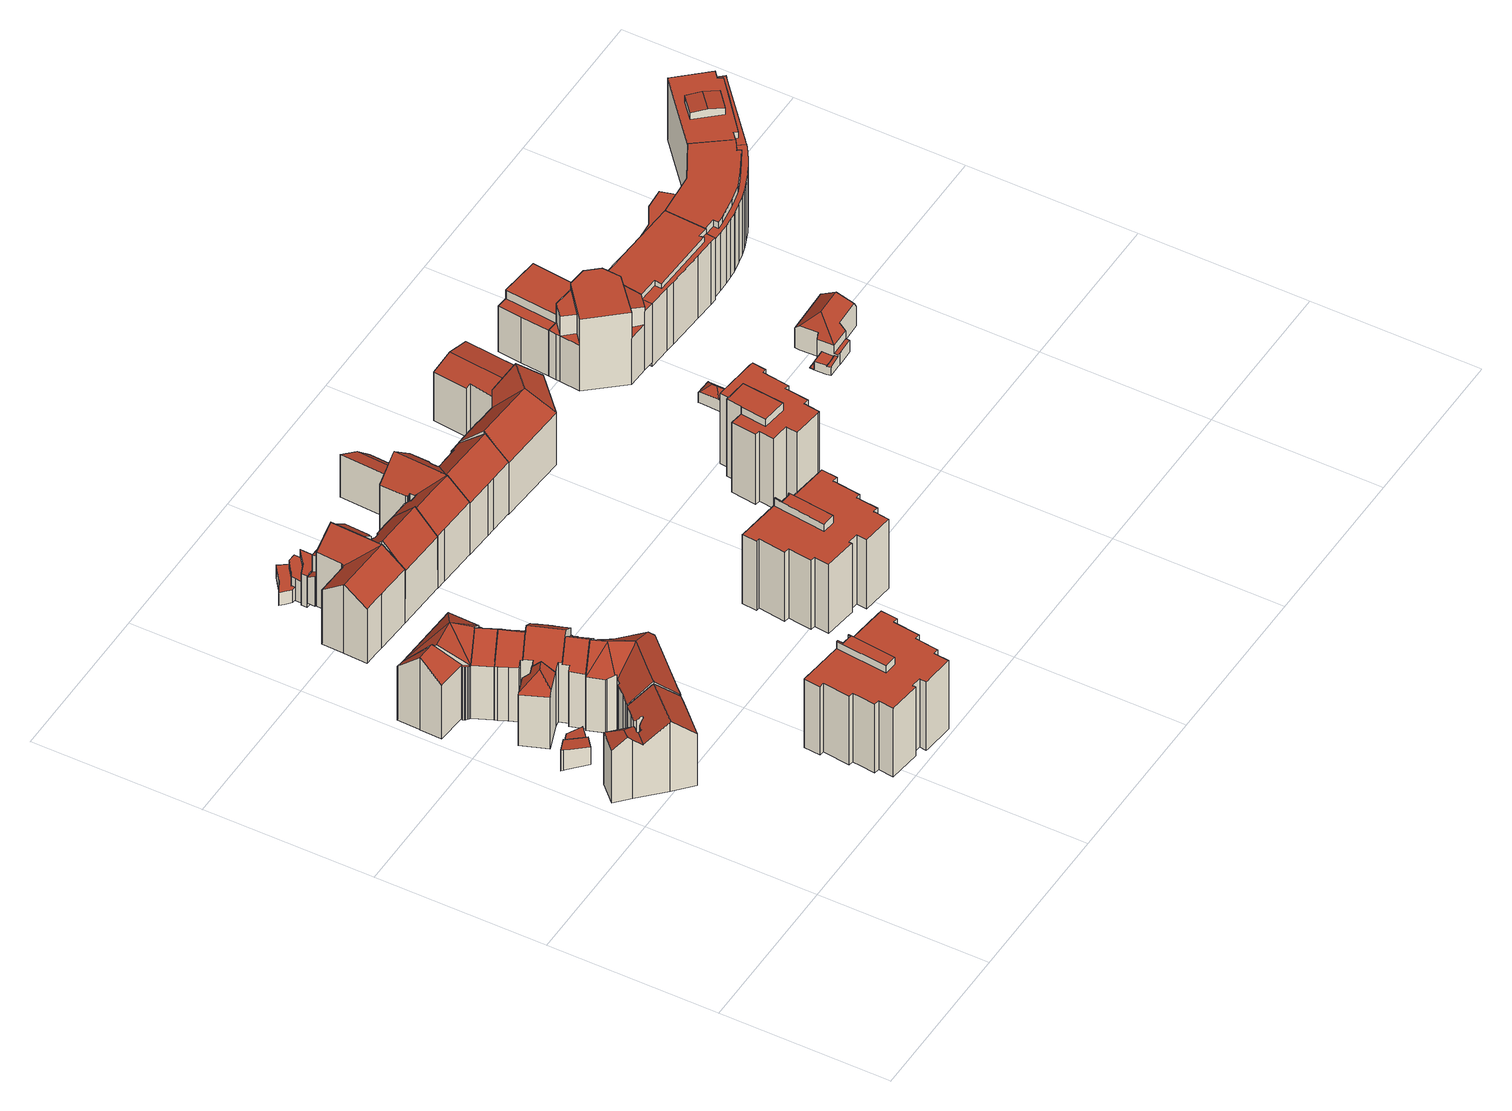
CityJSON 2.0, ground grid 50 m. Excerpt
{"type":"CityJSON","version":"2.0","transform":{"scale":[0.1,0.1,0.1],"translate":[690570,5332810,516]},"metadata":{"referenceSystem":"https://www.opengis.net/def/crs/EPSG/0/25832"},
"CityObjects":{
"building1":{"type":"Building","attributes":{"Gemeindeschluessel":"09162000","HoeheDach":"542.769","HoeheGrund":"518.600","Methode":"1000","NiedrigsteTraufeDesGebaeudes":"536.496","Geometrietyp2DReferenz":"3000","function":"31001_1000","roofType":"3100","measuredHeight":24.17,"storeysAboveGround":5},"geometry":[{"type":"MultiSurface","lod":"2","boundaries":[[[0,1,2,3]],[[4,5,6,7,8,9,10,11,12,13,14,15,16,17,18,19,20,21]],[[22,7,6,23]],[[24,25,26,27]],[[28,29,30,3,2]],[[31,10,9,32]],[[33,20,19,34,29,28,35,36]],[[32,9,8,37]],[[28,2,1,38,35]],[[1,0,39,40,38]],[[41,18,17,42]],[[43,16,15,44]],[[45,46,25,24]],[[47,48,49,4,21]],[[45,23,6,5,46]],[[50,14,13,51]],[[4,49,26,25,46,5]],[[36,35,38,40]],[[52,47,21,20,33]],[[42,17,16,43]],[[53,11,10,31]],[[48,47,52,39,0,3,30,54,41,42,43,44,50,51,55,53,31,32,37,22,23,45,24,27]],[[39,52,33,36,40]],[[12,55,51,13]],[[44,15,14,50]],[[37,8,7,22]],[[55,12,11,53]],[[30,29,34,54]],[[49,48,27,26]],[[41,54,34,19,18]]],"semantics":{"surfaces":[{"type":"WallSurface"},{"type":"RoofSurface"},{"type":"GroundSurface"}],"values":[0,1,0,0,0,0,1,0,1,0,0,0,0,0,0,0,1,1,0,0,0,2,0,0,0,0,0,0,0,0]}}]},
"building2":{"type":"Building","attributes":{"Gemeindeschluessel":"09162000","HoeheDach":"525.839","HoeheGrund":"518.760","Methode":"2000","NiedrigsteTraufeDesGebaeudes":"522.026","Geometrietyp2DReferenz":"3000","function":"31001_2000","roofType":"9999","measuredHeight":7.08},"geometry":[{"type":"MultiSurface","lod":"2","boundaries":[[[56,57,58,59,60,61,62,63,64,65,66]],[[67,68,69,70,71,72]],[[70,69,73,74,75,76,77,71]],[[58,57,56,66,74,73,69,68,78]],[[79,72,71,77,76,64,63,62,61]],[[60,80,79,61]],[[80,81,78,68,67,72,79]],[[59,58,78,81,80,60]],[[75,74,66,65,64,76]]],"semantics":{"surfaces":[{"type":"GroundSurface"},{"type":"WallSurface"},{"type":"RoofSurface"}],"values":[0,1,2,1,1,1,2,1,1]}}]},
"building3":{"type":"Building","attributes":{"Gemeindeschluessel":"09162000","HoeheDach":"544.010","HoeheGrund":"519.110","Methode":"2000","NiedrigsteTraufeDesGebaeudes":"537.530","Geometrietyp2DReferenz":"3000","function":"31001_1000","roofType":"3100","measuredHeight":24.9,"storeysAboveGround":5},"geometry":[{"type":"MultiSurface","lod":"2","boundaries":[[[82,83,84,85]],[[86,87,88,89,90,91,92]],[[88,93,94,95,96,97,98,99,100,101,89]],[[102,103,104,105,106,107]],[[108,109,110,104,103,111,112]],[[90,101,100,105]],[[113,114,115,116]],[[117,118,119,120]],[[85,121,122,123,124,125,126,127,128,113,116,129,117,120,130,131,132,133,134,99,98,97,96,95,82]],[[110,109,135,105,104]],[[120,119,136,130]],[[103,102,107,137]],[[127,138,139,128]],[[107,106,100,99,134,133,132,140]],[[91,90,105]],[[141,92,142,143]],[[136,144,140,132,131,130]],[[126,145,138,127]],[[146,84,83,94,93,87,86,92,141]],[[118,147,112,111,103,137,144,136,119]],[[105,100,106]],[[93,88,87]],[[123,122,148,143,135,124]],[[115,147,118,117,129,116]],[[148,146,141,143]],[[89,101,90]],[[137,107,140,144]],[[128,139,114,113]],[[95,94,83,82]],[[143,142,92,91,105,135]],[[122,121,85,84,146,148]],[[114,139,138,145,108,112,147,115]],[[125,124,135,109,108,145,126]]],"semantics":{"surfaces":[{"type":"WallSurface"},{"type":"RoofSurface"},{"type":"GroundSurface"}],"values":[0,0,0,1,0,1,0,0,2,1,0,0,0,0,1,0,0,0,1,1,1,1,0,0,1,1,1,0,0,1,0,1,0]}}]},
"building4":{"type":"Building","attributes":{"Gemeindeschluessel":"09162000","HoeheDach":"545.175","HoeheGrund":"518.980","Methode":"2000","NiedrigsteTraufeDesGebaeudes":"536.720","Geometrietyp2DReferenz":"3000","function":"31001_1000","roofType":"3100","measuredHeight":26.2,"storeysAboveGround":5},"geometry":[{"type":"MultiSurface","lod":"2","boundaries":[[[149,150,151,152,153,154,155]],[[156,83,157,158]],[[159,160,161,162]],[[163,164,165,166]],[[167,168,169,170,171]],[[172,173,174,175]],[[176,171,170,177,178,179]],[[177,170,169,180,181,182,183]],[[184,185,186,187,188,189]],[[190,191,192,193,194,195,196]],[[197,198,199,200,201,202]],[[203,204,187,186]],[[205,206,204,203]],[[151,150,207,208]],[[209,210,211,212,213,214,157,83,84,215]],[[216,217,173,172]],[[189,188,218,193,192,219]],[[220,221,222,223]],[[193,218,224,164,163,149,155,225,226,227,194]],[[228,229,217,216]],[[230,231,167]],[[232,233,234,235,236,237]],[[160,238,176,179,161]],[[175,174,239,240]],[[241,242,243,244]],[[245,246,247,248,249,250,251,211,210,209,252]],[[226,225,155,154,237,236,235,222,221,198,197,202,253,249,248,247]],[[254,255,242,241]],[[188,187,204,206,165,164,224,218]],[[256,212,211,251]],[[257,253,202,201]],[[258,181,180,245,252,229,228]],[[184,189,219,259]],[[205,260,208,207,166,165,206]],[[259,219,192,191]],[[223,222,235,234]],[[196,195,261,262]],[[186,185,184,259,191,190,196,262,263,264,159,162,265,266,183,182,181,258,228,216,172,175,240,267,268,156,158,269,270,271,254,241,244,272,257,201,200,199,220,223,234,233,232,153,152,151,208,260,205,203]],[[199,198,221,220]],[[251,250,243,242,255,256]],[[166,207,150,149,163]],[[174,173,217,229,252,209,215,239]],[[269,214,213,270]],[[168,167,231,261,195,194,227,226,247,246,245,180,169]],[[159,264,263,262,261,231,230,238,160]],[[232,237,154,153]],[[158,157,214,269]],[[161,179,178,266,265,162]],[[268,84,83,156]],[[239,215,84,268,267,240]],[[266,178,177,183]],[[253,257,272,244,243,250,249]],[[212,256,255,254,271,270,213]],[[230,167,171,176,238]]],"semantics":{"surfaces":[{"type":"WallSurface"},{"type":"RoofSurface"},{"type":"GroundSurface"}],"values":[0,0,0,0,0,0,1,0,0,0,0,0,0,0,1,0,1,0,0,0,0,0,1,0,0,0,1,0,1,0,0,0,0,0,0,0,0,2,0,1,1,1,0,1,0,0,0,0,0,0,0,0,0,1]}}]},
"building5":{"type":"Building","attributes":{"Gemeindeschluessel":"09162000","HoeheDach":"543.481","HoeheGrund":"518.540","Methode":"1000","NiedrigsteTraufeDesGebaeudes":"536.937","Geometrietyp2DReferenz":"3000","function":"31001_9998","roofType":"3100","measuredHeight":24.94,"storeysAboveGround":5},"geometry":[{"type":"MultiSurface","lod":"2","boundaries":[[[273,274,275,276]],[[277,278,279,280]],[[281,282,283,284]],[[281,285,286,287,288,282]],[[289,290,291,292,293,294]],[[289,294,278,277]],[[295,296,297,298]],[[299,300,301,302,303]],[[299,303,304]],[[300,283,282,288,305,306,307,308,309,301]],[[304,303,302,310,311,312,313,314]],[[276,275,315,316]],[[317,318,319,320,321,322,323,324]],[[325,326,284,319,318,317,327,315,275,274]],[[311,310,309,308]],[[301,309,310,302]],[[328,321,320,329,296,295]],[[298,297,304,314]],[[284,283,300,299]],[[330,327,317,324]],[[331,280,279,325,274,273]],[[284,299,329,320,319]],[[279,278,294,293,292,285,281,284,326,325]],[[286,285,292,291]],[[291,290,289,277,280,331,273,276,316,330,324,323,322,321,328,295,298,314,313,312,311,308,307,306,305,288,287,286]],[[297,296,329,299,304]],[[316,315,327,330]]],"semantics":{"surfaces":[{"type":"WallSurface"},{"type":"RoofSurface"},{"type":"GroundSurface"}],"values":[0,0,1,0,0,0,0,1,1,0,0,0,0,1,0,1,0,0,1,0,0,1,1,0,2,1,0]}}]},
"building6":{"type":"Building","attributes":{"Gemeindeschluessel":"09162000","HoeheDach":"545.322","HoeheGrund":"518.960","Methode":"2000","NiedrigsteTraufeDesGebaeudes":"542.844","Geometrietyp2DReferenz":"3000","function":"31001_1000","roofType":"1000","measuredHeight":26.36,"storeysAboveGround":8},"geometry":[{"type":"MultiSurface","lod":"2","boundaries":[[[332,333,334,335]],[[336,337,338,339]],[[340,341,342,343]],[[344,345,346,347]],[[348,349,350,351]],[[352,353,349,348]],[[354,355,356,357,353,352]],[[335,334,358,359]],[[350,360,361,362,363,351]],[[364,365,333,332]],[[366,346,345,361,360,350,349,353,357,356,342,341,367,368,338,337,369,370,371,372,373,374,375,376,377,378,379,380,381,382,383,384]],[[385,386,387,371,370,369]],[[388,374,373,389]],[[390,391,358,334,333,365,392,393]],[[388,389,394,387,386,385,336,339,395,396,340,343,355,354,352,348,351,363,362,344,347,397,398,399,400,401,402,364,332,335,359,403,404,405]],[[395,339,338,368,367,396]],[[389,373,372,394]],[[382,381,380,392,365,364,402,401,400,399,383]],[[385,369,337,336]],[[398,384,383,399]],[[362,361,345,344]],[[391,377,376,375,405,404,403,359,358]],[[405,375,374,388]],[[394,372,371,387]],[[377,391,390,378]],[[378,390,393,379]],[[379,393,392,380]],[[396,367,341,340]],[[343,342,356,355]],[[397,347,346,366,384,398]]],"semantics":{"surfaces":[{"type":"WallSurface"},{"type":"RoofSurface"},{"type":"GroundSurface"}],"values":[0,0,0,0,0,0,0,0,0,0,1,0,0,1,2,0,0,0,0,0,0,0,0,0,0,0,0,0,0,0]}}]},
"building7":{"type":"Building","attributes":{"Gemeindeschluessel":"09162000","HoeheDach":"542.690","HoeheGrund":"518.850","Methode":"2000","NiedrigsteTraufeDesGebaeudes":"537.594","Geometrietyp2DReferenz":"3000","function":"31001_1000","roofType":"3100","measuredHeight":23.84,"storeysAboveGround":5},"geometry":[{"type":"MultiSurface","lod":"2","boundaries":[[[406,407,408,409]],[[410,411,412,413,414,415]],[[416,417,418,419,420,421]],[[422,423,424,425]],[[426,421,427,428,429,430,424,423,431,432]],[[433,431,423,422]],[[434,432,431,433,435,436]],[[419,437,409,408,438,420]],[[429,428,410,415,439,440]],[[441,442,443,416,421,426,432,434]],[[425,424,430,444]],[[413,412,407,406]],[[444,430,429,440]],[[445,417,416,443,442,446]],[[447,446,442,441,434,436]],[[437,419,418,417,445,446,447,436,435,433,422,425,444,440,439,415,414,413,406,409]],[[421,420,438,408,407,412,411,427]],[[427,411,410,428]]],"semantics":{"surfaces":[{"type":"WallSurface"},{"type":"RoofSurface"},{"type":"GroundSurface"}],"values":[0,0,0,0,1,0,0,0,0,1,0,0,0,0,0,2,1,1]}}]},
"building8":{"type":"Building","attributes":{"Gemeindeschluessel":"09162000","HoeheDach":"534.189","HoeheGrund":"519.011","Methode":"2000","NiedrigsteTraufeDesGebaeudes":"527.893","Geometrietyp2DReferenz":"3000","function":"31001_1000","roofType":"2100","measuredHeight":15.18,"storeysAboveGround":4},"geometry":[{"type":"MultiSurface","lod":"2","boundaries":[[[448,449,450,451,452,453,454]],[[455,456,457,458,459,460,461]],[[461,460,462,463]],[[463,462,454,453]],[[459,458,449,448]],[[451,450,457,456]],[[457,450,449,458]],[[460,459,448,454,462]],[[456,455,461,463,453,452,451]]],"semantics":{"surfaces":[{"type":"WallSurface"},{"type":"RoofSurface"},{"type":"GroundSurface"}],"values":[0,0,0,0,0,0,1,1,2]}}]},
"building9":{"type":"Building","attributes":{"Gemeindeschluessel":"09162000","HoeheDach":"522.590","HoeheGrund":"518.170","Methode":"1000","NiedrigsteTraufeDesGebaeudes":"522.590","Geometrietyp2DReferenz":"3000","function":"31001_1000","roofType":"1000","measuredHeight":4.42,"storeysAboveGround":1},"geometry":[{"type":"MultiSurface","lod":"2","boundaries":[[[464,465,466,467]],[[468,469,470,471]],[[472,473,474,475]],[[476,477,478,479,467,466]],[[480,478,477,481,482,483]],[[484,471,470,485,486,487]],[[480,483,472,475,468,471,484,487,488,464,467,479,478]],[[486,489,465,464,488,487]],[[485,470,469,474,473,482,481,477,476,466,465,489,486]],[[483,482,473,472]],[[475,474,469,468]]],"semantics":{"surfaces":[{"type":"WallSurface"},{"type":"GroundSurface"},{"type":"RoofSurface"}],"values":[0,0,0,0,0,0,1,0,2,0,0]}}]},
"building10":{"type":"Building","attributes":{"Gemeindeschluessel":"09162000","HoeheDach":"528.354","HoeheGrund":"517.402","Methode":"1000","NiedrigsteTraufeDesGebaeudes":"528.354","Geometrietyp2DReferenz":"3000","function":"31001_1000","roofType":"1000","measuredHeight":10.95,"storeysAboveGround":3},"geometry":[{"type":"MultiSurface","lod":"2","boundaries":[[[490,491,492,493]],[[494,495,492,491,496]],[[497,494,496,498]],[[493,492,495,499]],[[498,496,491,490]],[[498,490,493,499,497]],[[499,495,494,497]]],"semantics":{"surfaces":[{"type":"WallSurface"},{"type":"RoofSurface"},{"type":"GroundSurface"}],"values":[0,1,0,0,0,2,0]}}]},
"building11":{"type":"Building","attributes":{"Gemeindeschluessel":"09162000","HoeheDach":"525.640","HoeheGrund":"517.960","Methode":"1000","NiedrigsteTraufeDesGebaeudes":"525.640","Geometrietyp2DReferenz":"3000","function":"31001_1000","roofType":"1000","measuredHeight":7.68,"storeysAboveGround":2},"geometry":[{"type":"MultiSurface","lod":"2","boundaries":[[[500,501,502,503]],[[504,505,506,507]],[[508,504,507,509,510,511,500,503]],[[502,501,512,513,514,506,505,515]],[[507,506,514,509]],[[509,514,513,510]],[[503,502,515,508]],[[511,512,501,500]],[[508,515,505,504]],[[510,513,512,511]]],"semantics":{"surfaces":[{"type":"WallSurface"},{"type":"GroundSurface"},{"type":"RoofSurface"}],"values":[0,0,1,2,0,0,0,0,0,0]}}]},
"building12":{"type":"Building","attributes":{"Gemeindeschluessel":"09162000","HoeheDach":"544.030","HoeheGrund":"519.026","Methode":"2000","NiedrigsteTraufeDesGebaeudes":"536.620","Geometrietyp2DReferenz":"3000","function":"31001_9998","roofType":"3100","measuredHeight":25,"storeysAboveGround":5},"geometry":[{"type":"MultiSurface","lod":"2","boundaries":[[[516,517,518,519]],[[520,521,522,523]],[[524,525,526,527]],[[528,529,530,531]],[[532,533,534,535,536]],[[537,538,539,540,541]],[[542,532,536,531,530,543]],[[541,534,533,544,537]],[[540,539,522,521,545,518,517,528,531,536,535]],[[542,543,546,547]],[[547,546,548,549]],[[529,526,525,548,546,543,530]],[[537,544,533,532,542,547,549,524,527,516,519,550,520,523,538]],[[523,522,539,538]],[[519,518,545,550]],[[541,540,535,534]],[[550,545,521,520]],[[549,548,525,524]],[[516,527,526,529,528,517]]],"semantics":{"surfaces":[{"type":"WallSurface"},{"type":"RoofSurface"},{"type":"GroundSurface"}],"values":[0,0,0,0,0,0,0,0,1,0,0,1,2,0,0,1,0,0,0]}}]},
"building13":{"type":"Building","attributes":{"Gemeindeschluessel":"09162000","HoeheDach":"543.040","HoeheGrund":"518.950","Methode":"2000","NiedrigsteTraufeDesGebaeudes":"536.831","Geometrietyp2DReferenz":"3000","function":"31001_1000","roofType":"3100","measuredHeight":24.09,"storeysAboveGround":5},"geometry":[{"type":"MultiSurface","lod":"2","boundaries":[[[551,552,553,554,555,556]],[[557,558,559,560]],[[561,562,563,564,552,551,556,565,566,567,559,558,568]],[[569,570,571,572,573,574]],[[575,576,577,578,579,580,563,562]],[[572,571,581,582,583,584,564,563,580,585,586,587,588,573]],[[579,589,590,586,585,580]],[[591,565,556,555]],[[592,581,571,570]],[[587,586,590,593,594,588]],[[595,583,582,596]],[[589,579,578,577,576,597,598,599,600,557,560,601,602,591,555,554,553,603,604,595,596,592,570,569,574,594,593,590]],[[567,566,602,601,560,559]],[[605,568,558,557,600,599]],[[602,566,565,591]],[[596,582,581,592]],[[598,606,605,599]],[[597,576,575,607,606,598]],[[552,564,584,583,595,604,603,553]],[[606,607,575,562,561,568,605]],[[574,573,588,594]]],"semantics":{"surfaces":[{"type":"WallSurface"},{"type":"RoofSurface"},{"type":"GroundSurface"}],"values":[0,0,1,0,0,1,0,0,0,0,0,2,0,0,0,0,0,0,0,1,0]}}]},
"building14":{"type":"Building","attributes":{"Gemeindeschluessel":"09162000","HoeheDach":"545.304","HoeheGrund":"518.760","Methode":"2000","NiedrigsteTraufeDesGebaeudes":"542.831","Geometrietyp2DReferenz":"3000","function":"31001_1000","roofType":"1000","measuredHeight":26.54,"storeysAboveGround":8},"geometry":[{"type":"MultiSurface","lod":"2","boundaries":[[[608,609,610,611]],[[612,613,614,615,616,617,618]],[[611,610,619,620]],[[621,622,623,624,625,626,627,628,629]],[[630,631,632,633]],[[634,635,636,637]],[[638,639,640,641]],[[642,643,644,645]],[[646,647,648,649]],[[650,651,652,653,654,655]],[[620,619,639,638]],[[656,657,658,659]],[[658,660,661,662,663,659]],[[664,665,609,608]],[[662,661,643,642]],[[666,612,618,648,647,624,623,667]],[[625,624,647,646]],[[668,666,667,669]],[[641,640,652,651]],[[669,667,623,622]],[[613,612,666,668]],[[664,670,633,632,671,665]],[[672,673,629,628]],[[649,648,618,617]],[[645,644,673,672]],[[637,636,631,630]],[[661,660,658,657,654,653,652,640,639,619,610,609,665,671,632,631,636,635,614,613,668,669,622,621,629,673,644,643]],[[615,614,635,634]],[[655,654,657,656]],[[634,637,630,633,670,664,608,611,620,638,641,651,650,655,656,659,663,662,642,645,672,628,627,626,625,646,649,617,616,615]]],"semantics":{"surfaces":[{"type":"WallSurface"},{"type":"RoofSurface"},{"type":"GroundSurface"}],"values":[0,0,0,0,0,0,0,0,0,0,0,0,0,0,0,1,0,0,0,0,0,0,0,0,0,0,1,0,0,2]}}]},
"building15":{"type":"Building","attributes":{"Gemeindeschluessel":"09162000","HoeheDach":"542.900","HoeheGrund":"518.780","Methode":"2000","NiedrigsteTraufeDesGebaeudes":"535.598","Geometrietyp2DReferenz":"3000","function":"31001_9998","roofType":"3100","measuredHeight":24.12,"storeysAboveGround":5},"geometry":[{"type":"MultiSurface","lod":"2","boundaries":[[[674,675,676,677,678,679]],[[680,681,682,683]],[[684,685,686,687]],[[688,689,685,684,690,691]],[[692,693,694,695,696,697,698,699]],[[698,700,701,702,703,699]],[[687,686,704,705]],[[706,707,708,709,682,681,710,711,694,693,692,712,713]],[[678,713,712,688,691,714,715,679]],[[695,694,711,716]],[[717,718,719,720,721,675,674,679,715,714,691,690,684,687,705,701,700,698,697,696,695,716,722,680,683]],[[705,704,702,701]],[[723,720,719,718,708,707]],[[721,724,676,675]],[[716,711,710,722]],[[677,676,724,723,707,706,713,678]],[[692,699,703,702,704,686,685,689,688,712]],[[718,717,683,682,709,708]],[[720,723,724,721]],[[722,710,681,680]]],"semantics":{"surfaces":[{"type":"WallSurface"},{"type":"RoofSurface"},{"type":"GroundSurface"}],"values":[0,0,0,0,0,0,0,1,0,0,2,0,0,0,0,1,1,0,0,0]}}]},
"building16":{"type":"Building","attributes":{"Gemeindeschluessel":"09162000","HoeheDach":"533.555","HoeheGrund":"518.750","Methode":"2000","NiedrigsteTraufeDesGebaeudes":"529.941","Geometrietyp2DReferenz":"3000","function":"31001_2000","roofType":"2100","measuredHeight":14.8,"storeysAboveGround":3},"geometry":[{"type":"MultiSurface","lod":"2","boundaries":[[[725,687,726,727,728,684]],[[727,729,730,728]],[[684,728,730,731]],[[729,732,733,734,731,730]],[[687,725,684,731,734,733]],[[726,732,729,727]],[[733,732,726,687]]],"semantics":{"surfaces":[{"type":"WallSurface"},{"type":"RoofSurface"},{"type":"GroundSurface"}],"values":[0,1,0,0,2,1,0]}}]},
"building17":{"type":"Building","attributes":{"Gemeindeschluessel":"09162000","HoeheDach":"543.730","HoeheGrund":"518.280","Methode":"2000","NiedrigsteTraufeDesGebaeudes":"535.805","Geometrietyp2DReferenz":"3000","function":"31001_9998","roofType":"3100","measuredHeight":25.45,"storeysAboveGround":5},"geometry":[{"type":"MultiSurface","lod":"2","boundaries":[[[735,736,737,738]],[[739,740,741,742]],[[743,744,745,746]],[[747,748,749,750,742,741]],[[751,752,753,754,755,756]],[[738,737,740,739]],[[757,758,756,755,754,759,743,746,760,735,738,739,742,750,749]],[[761,747,741,740,737]],[[762,748,747,761]],[[758,757,749,748,762,763]],[[758,763,751,756]],[[761,737,736,764,745,744,765,753,752]],[[753,765,744,743,759,754]],[[763,762,761,752,751]],[[735,760,746,745,764,736]]],"semantics":{"surfaces":[{"type":"WallSurface"},{"type":"GroundSurface"},{"type":"RoofSurface"}],"values":[0,0,0,0,0,0,1,2,2,0,0,2,0,2,0]}}]},
"building18":{"type":"Building","attributes":{"Gemeindeschluessel":"09162000","HoeheDach":"545.295","HoeheGrund":"518.500","Methode":"2000","NiedrigsteTraufeDesGebaeudes":"542.835","Geometrietyp2DReferenz":"3000","function":"31001_1000","roofType":"1000","measuredHeight":26.8,"storeysAboveGround":8},"geometry":[{"type":"MultiSurface","lod":"2","boundaries":[[[766,767,768,769,770,771,772,773,774,775,776,777,778,779,780,781,782,783,784,785,786,787,788,789,790,791,792,793,794,795,796,797]],[[786,798,799,787]],[[787,799,800,788]],[[790,801,802,791]],[[803,804,805,806]],[[783,782,807,808,809,784]],[[773,772,771,810,811,812]],[[813,814,801,790,789,788,800]],[[777,776,775,815,816,817]],[[777,817,818,778]],[[819,820,821,793,792]],[[822,823,814,813]],[[770,824,810,771]],[[767,766,797,825,826,827]],[[809,828,798,786,785,784]],[[774,773,812,829,815,775]],[[791,802,819,792]],[[830,831,807,782,781,780]],[[798,828,809,808,807,831,830,832,818,817,816,815,829,812,811,810,824,833,834,827,826,825,835,836,837,821,820,803,806,822,813,800,799]],[[837,836,835,825,797,796,795,794,793,821]],[[769,833,824,770]],[[779,778,818,832,830,780]],[[768,767,827,834,833,769]],[[806,805,823,822]],[[820,819,804,803]],[[805,804,819,802,801,814,823]]],"semantics":{"surfaces":[{"type":"GroundSurface"},{"type":"WallSurface"},{"type":"RoofSurface"}],"values":[0,1,1,1,1,1,1,1,1,1,1,1,1,1,1,1,1,1,2,1,1,1,1,1,1,2]}}]},
"building19":{"type":"Building","attributes":{"Gemeindeschluessel":"09162000","HoeheDach":"536.490","HoeheGrund":"518.010","Methode":"2000","NiedrigsteTraufeDesGebaeudes":"534.802","Geometrietyp2DReferenz":"3000","function":"31001_9998","roofType":"3100","measuredHeight":18.48,"storeysAboveGround":4},"geometry":[{"type":"MultiSurface","lod":"2","boundaries":[[[838,839,840,841,842,843,844]],[[845,846,847,842,841]],[[848,840,839,849]],[[850,846,845,851]],[[852,851,845,841,840,848]],[[842,847,853,854,855,843]],[[851,852,848,849,856,857,855,854,853,850]],[[853,847,846,850]],[[849,839,838,856]],[[856,838,844,857]],[[857,844,843,855]]],"semantics":{"surfaces":[{"type":"RoofSurface"},{"type":"WallSurface"},{"type":"GroundSurface"}],"values":[0,0,1,1,1,1,2,1,1,1,1]}}]},
"building20":{"type":"Building","attributes":{"Gemeindeschluessel":"09162000","HoeheDach":"523.649","HoeheGrund":"518.005","Methode":"2000","NiedrigsteTraufeDesGebaeudes":"521.402","Geometrietyp2DReferenz":"3000","function":"31001_2523","roofType":"3200","measuredHeight":5.64},"geometry":[{"type":"MultiSurface","lod":"2","boundaries":[[[858,859,860,861,862,863]],[[864,863,862,865,866]],[[866,865,867,868]],[[869,868,867,870,871,872,873,874]],[[864,866,868,869]],[[875,864,869,874]],[[859,858,875,874,873,872,871,860]],[[858,863,864,875]],[[865,862,861,870,867]],[[871,870,861,860]]],"semantics":{"surfaces":[{"type":"WallSurface"},{"type":"RoofSurface"},{"type":"GroundSurface"}],"values":[0,1,1,0,1,0,2,0,1,0]}}]},
"building21":{"type":"Building","attributes":{"Gemeindeschluessel":"09162000","HoeheDach":"543.300","HoeheGrund":"518.300","Methode":"2000","NiedrigsteTraufeDesGebaeudes":"534.230","Geometrietyp2DReferenz":"3000","function":"31001_1000","roofType":"1000","measuredHeight":25,"storeysAboveGround":8},"geometry":[{"type":"MultiSurface","lod":"2","boundaries":[[[876,877,878,879]],[[880,881,882,883,884]],[[885,886,887,888,889,890]],[[891,892,893,894,895,896,897,898,899,880,884,900,901]],[[902,903,904,905]],[[902,905,906]],[[907,908,909,905]],[[910,911,876,879]],[[900,912,885,890,901]],[[899,907,913,881,880]],[[905,904,913,907]],[[891,911,910,892]],[[891,901,890,877,876,911]],[[892,910,879,914,893]],[[914,879,878,889,888]],[[878,877,890,889]],[[897,909,908,898]],[[893,914,887,894]],[[903,881,913,904]],[[898,908,907,899]],[[884,883,912,900]],[[915,882,881,903,902,906]],[[914,888,887]],[[894,887,886,915,906,895]],[[895,906,905,896]],[[885,912,883,882,915,886]],[[896,905,909,897]]],"semantics":{"surfaces":[{"type":"WallSurface"},{"type":"GroundSurface"},{"type":"RoofSurface"}],"values":[0,0,0,1,0,2,2,2,0,0,0,0,0,0,0,2,0,0,2,0,0,0,2,0,0,2,0]}}]},
"building22":{"type":"Building","attributes":{"Gemeindeschluessel":"09162000","HoeheDach":"537.080","HoeheGrund":"518.183","Methode":"2000","NiedrigsteTraufeDesGebaeudes":"533.980","Geometrietyp2DReferenz":"3000","function":"31001_1000","roofType":"1000","measuredHeight":18.9,"storeysAboveGround":6},"geometry":[{"type":"MultiSurface","lod":"2","boundaries":[[[916,917,918,919]],[[920,921,922,923,924]],[[925,926,923,922,927]],[[928,920,924,929,930]],[[931,921,920,928]],[[919,918,932,933]],[[929,926,932,918,917]],[[929,924,923,926]],[[925,927,931,928,930,916,919,933]],[[933,932,926,925]],[[930,929,917,916]],[[927,922,921,931]]],"semantics":{"surfaces":[{"type":"WallSurface"},{"type":"RoofSurface"},{"type":"GroundSurface"}],"values":[0,1,0,0,0,0,1,0,2,0,0,0]}}]},
"building23":{"type":"Building","attributes":{"Gemeindeschluessel":"09162000","HoeheDach":"540.310","HoeheGrund":"516.909","Methode":"2000","NiedrigsteTraufeDesGebaeudes":"538.610","Geometrietyp2DReferenz":"3000","function":"31001_1000","roofType":"1000","measuredHeight":23.4,"storeysAboveGround":7},"geometry":[{"type":"MultiSurface","lod":"2","boundaries":[[[934,935,936,937]],[[938,939,940,941]],[[942,943,944,945]],[[941,940,946,947]],[[948,949,950,951]],[[952,953,954,955]],[[949,956,936,935,957,958,959,960,961,952,955,950]],[[958,962,963,959]],[[947,946,964,965]],[[951,950,955,954,966,967]],[[968,956,949,948]],[[937,936,956,968]],[[959,963,969,960]],[[953,970,969,963,962,944,943,971,964,946,940,939,966,954]],[[972,957,935,934]],[[961,970,953,952]],[[951,967,938,941,947,965,973,942,945,972,934,937,968,948]],[[945,944,962,958,957,972]],[[960,969,970,961]],[[967,966,939,938]],[[973,971,943,942]],[[965,964,971,973]]],"semantics":{"surfaces":[{"type":"WallSurface"},{"type":"RoofSurface"},{"type":"GroundSurface"}],"values":[0,0,0,0,0,0,1,0,0,0,0,0,0,1,0,0,2,0,0,0,0,0]}}]},
"building24":{"type":"Building","attributes":{"Gemeindeschluessel":"09162000","HoeheDach":"531.393","HoeheGrund":"518.270","Methode":"2000","NiedrigsteTraufeDesGebaeudes":"518.478","Geometrietyp2DReferenz":"3000","function":"31001_1000","roofType":"3200","measuredHeight":13.12,"storeysAboveGround":2},"geometry":[{"type":"MultiSurface","lod":"2","boundaries":[[[974,975,976,977,978,979,980]],[[977,981,982,983,984,978]],[[985,986,987,988,989,990,991,992,974,980]],[[993,994,995,996,997]],[[992,998,975,974]],[[999,1000,1001,1002,1003,1004,987,986,985,980,979,978,984,983,1005,1006,1007]],[[992,991,1008,998]],[[1009,1010,1011,1012]],[[995,1013,1014,996]],[[1015,1016,1017]],[[1010,1007,1006,1005,1018,1011]],[[1015,990,989]],[[990,1015,1017,1008,991]],[[1002,994,993,1003]],[[999,1007,1010,1009,1019,1000]],[[1013,1019,1009,1012,1020,1014]],[[988,1021,1016,1015,989]],[[983,982,1018,1005]],[[1008,1017,1016,1021,997,996,1014,1022,976,975,998]],[[1013,995,994,1002,1001,1000,1019]],[[1004,1003,993,997,1021,988,987]],[[1020,981,977,976,1022,1014]],[[1020,1012,1011,1018,982,981]]],"semantics":{"surfaces":[{"type":"WallSurface"},{"type":"RoofSurface"},{"type":"GroundSurface"}],"values":[0,0,0,1,1,2,0,1,0,0,0,0,1,0,0,1,1,0,0,0,0,1,1]}}]},
"building25":{"type":"Building","attributes":{"Gemeindeschluessel":"09162000","HoeheDach":"540.110","HoeheGrund":"518.008","Methode":"2000","NiedrigsteTraufeDesGebaeudes":"522.010","Geometrietyp2DReferenz":"3000","function":"31001_1000","roofType":"1000","measuredHeight":22.1,"storeysAboveGround":7},"geometry":[{"type":"MultiSurface","lod":"2","boundaries":[[[1023,1024,1025,1026]],[[1027,1028,1029,1030,1031,1032,1033,1034]],[[1035,1036,1037,1038]],[[1025,1024,1039,1040,1041,1042,1043,1044,1037,1036,1045,1046,1047,1048,1049,1050,1051,1052,1053,1054,1055,1056,1057,1058,1059,1060,1061]],[[1062,1050,1049,1063]],[[1064,1042,1041,1065]],[[1054,1066,1067,1055]],[[1050,1068,1069,1051]],[[1070,1043,1042,1064]],[[1056,1071,1072,1057]],[[1073,1061,1060,1074]],[[1075,1076,1077,1078,1027,1034]],[[1079,1031,1030,1080]],[[1038,1037,1044,1081]],[[1082,1076,1075,1083,1084,1079,1080,1085,1086,1062,1063,1087,1088,1089,1090,1035,1038,1081,1070,1064,1065,1091,1092,1023,1026,1073,1074]],[[1086,1093,1068,1050,1062]],[[1090,1045,1036,1035]],[[1091,1040,1039,1092]],[[1092,1039,1024,1023]],[[1089,1046,1045,1090]],[[1051,1069,1094,1052]],[[1088,1047,1046,1089]],[[1081,1044,1043,1070]],[[1082,1095,1077,1076]],[[1084,1032,1031,1079]],[[1053,1096,1066,1054]],[[1057,1072,1097,1058]],[[1082,1074,1060,1059,1098,1095]],[[1026,1025,1061,1073]],[[1075,1034,1033,1083]],[[1065,1041,1040,1091]],[[1097,1072,1071,1067,1066,1096,1094,1069,1068,1093,1099,1100,1078,1077,1095,1098]],[[1028,1100,1099,1029]],[[1085,1029,1099,1093,1086]],[[1058,1097,1098,1059]],[[1052,1094,1096,1053]],[[1080,1030,1029,1085]],[[1083,1033,1032,1084]],[[1063,1049,1048,1087]],[[1087,1048,1047,1088]],[[1055,1067,1071,1056]],[[1027,1078,1100,1028]]],"semantics":{"surfaces":[{"type":"WallSurface"},{"type":"RoofSurface"},{"type":"GroundSurface"}],"values":[0,1,0,1,0,0,0,0,0,0,0,0,0,0,2,0,0,0,0,0,0,0,0,0,0,0,0,0,0,0,0,1,0,0,0,0,0,0,0,0,0,0]}}]},
"building26":{"type":"Building","attributes":{"Gemeindeschluessel":"09162000","HoeheDach":"542.400","HoeheGrund":"518.096","Methode":"2000","NiedrigsteTraufeDesGebaeudes":"537.400","Geometrietyp2DReferenz":"3000","function":"31001_1000","roofType":"9999","measuredHeight":24.3,"storeysAboveGround":7},"geometry":[{"type":"MultiSurface","lod":"2","boundaries":[[[1101,1102,1103,1104]],[[1105,1106,1107,1108,1109,1110]],[[1111,1112,1102,1101]],[[1113,1114,1108,1107]],[[1115,1116,1117,1103]],[[1118,1119,1120,1121,1122]],[[1123,1124,1112,1111]],[[1118,1122,1114,1113]],[[1125,1126,1127,1128]],[[1105,1110,1116,1115]],[[1129,1130,1126,1125]],[[1131,1128,1127,1132]],[[1133,1134,1135,1136,1137,1138]],[[1139,1130,1129,1140]],[[1126,1130,1139,1141,1132,1127]],[[1120,1119,1124,1123]],[[1142,1140,1129,1125,1128,1131]],[[1104,1103,1117,1133,1138]],[[1117,1116,1110,1109,1108,1114,1122,1135,1134,1133],[1132,1141,1139,1140,1142,1131]],[[1136,1135,1122,1121]],[[1123,1111,1101,1104,1138,1137,1136,1121,1120]],[[1102,1112,1124,1119,1118,1113,1107,1106,1105,1115,1103]]],"semantics":{"surfaces":[{"type":"WallSurface"},{"type":"RoofSurface"},{"type":"GroundSurface"}],"values":[0,0,0,0,0,0,0,0,1,0,1,0,0,0,0,0,0,0,1,0,2,1]}}]}
},
"vertices":[
[69,660,26],[69,660,205],[120,609,206],[120,609,26],[130,500,268],[230,606,268],[181,655,207],[162,635,206],[143,615,206],[143,606,212],[154,595,225],[147,588,225],[142,590,221],[137,590,218],[132,590,215],[127,588,213],[123,585,212],[120,581,212],[117,577,213],[111,583,206],[79,550,206],[129,501,266],[162,635,26],[181,655,26],[281,557,26],[281,557,206],[261,536,206],[261,536,26],[120,601,211],[120,599,210],[120,599,26],[154,595,26],[143,606,26],[59,569,230],[108,587,210],[69,600,243],[49,578,243],[143,615,26],[68,658,207],[19,607,26],[19,607,207],[117,577,26],[120,581,26],[123,585,26],[127,588,26],[230,605,26],[230,605,267],[129,501,26],[181,452,26],[181,452,206],[132,590,26],[137,590,26],[59,569,26],[147,588,26],[108,587,26],[142,590,26],
[193,791,28],[142,747,28],[113,723,28],[67,766,28],[60,772,28],[55,777,28],[94,792,28],[99,794,28],[145,812,28],[192,792,28],[194,792,28],[96,791,96],[142,747,88],[142,747,60],[96,791,68],[94,792,68],[94,792,97],[193,791,60],[194,792,60],[192,792,61],[145,812,66],[99,794,68],[113,723,88],[55,777,98],[60,772,98],[67,766,96],
[257,1064,31],[257,1064,219],[204,1043,271],[204,1043,31],[174,1095,276],[236,1120,215],[240,1121,215],[240,1121,218],[236,1120,222],[174,1095,280],[172,1094,278],[240,1111,215],[240,1110,215],[240,1110,31],[240,1111,31],[240,1121,31],[245,1199,31],[246,1212,31],[246,1212,216],[245,1199,216],[65,1155,272],[67,1150,276],[70,1145,280],[157,1157,280],[35,1223,216],[34,1223,216],[105,1068,215],[105,1068,216],[97,1086,231],[70,1145,271],[97,1086,215],[93,1078,31],[93,1078,215],[92,1082,215],[92,1082,31],[92,1087,31],[92,1087,216],[5,1093,217],[5,1093,31],[195,1039,31],[131,1013,31],[106,1067,31],[106,1068,31],[105,1068,31],[102,1069,31],[98,1072,31],[95,1075,31],[92,1086,31],[7,1157,31],[7,1158,31],[10,1225,31],[34,1223,31],[35,1223,31],[106,1068,216],[7,1157,280],[65,1155,280],[98,1072,215],[95,1075,215],[10,1225,216],[171,1093,280],[171,1093,277],[106,1067,216],[7,1158,280],[102,1069,215],[195,1039,280],[92,1086,215],[131,1013,216],
[337,909,207],[337,907,207],[337,907,30],[337,909,30],[338,920,30],[338,920,226],[337,909,230],[257,1064,30],[261,1055,219],[261,1055,30],[110,838,30],[110,838,209],[80,914,207],[80,914,30],[324,904,207],[324,904,215],[332,886,215],[332,886,207],[186,867,221],[173,900,221],[165,923,221],[165,923,231],[173,900,253],[145,981,30],[145,981,217],[134,1005,216],[134,1005,30],[143,888,253],[142,915,230],[134,934,211],[83,915,210],[181,929,236],[181,929,30],[165,923,30],[142,915,30],[218,797,30],[280,821,30],[291,825,30],[291,825,268],[280,821,279],[218,797,220],[209,860,30],[215,842,30],[215,842,231],[209,860,232],[209,860,237],[205,869,237],[205,869,30],[319,985,221],[322,981,220],[322,981,30],[319,985,30],[315,992,30],[315,992,222],[345,846,30],[345,846,216],[331,883,30],[331,883,216],[334,895,207],[334,895,30],[221,974,279],[233,978,268],[287,1001,215],[278,1024,215],[272,1027,219],[270,1032,219],[196,1040,279],[156,955,30],[156,955,218],[258,879,279],[205,839,221],[328,969,30],[328,969,219],[332,958,219],[332,958,30],[269,883,268],[324,904,241],[269,883,292],[258,879,281],[170,960,30],[170,960,231],[186,866,220],[186,866,221],[337,932,30],[336,942,30],[335,945,30],[335,945,220],[336,942,221],[337,932,223],[123,843,221],[131,1013,215],[131,1013,30],[291,1016,30],[291,1016,207],[300,1009,207],[300,1009,30],[172,954,236],[221,974,281],[233,978,292],[287,1001,241],[302,1007,228],[302,1007,207],[287,1001,207],[172,954,231],[308,1001,225],[282,1022,30],[282,1022,207],[278,1024,207],[308,1001,30],[172,954,30],[205,839,30],[332,886,30],[191,868,225],[191,868,30],[186,866,30],[123,843,30],[83,915,30],[134,934,30],[196,1040,30],[204,1043,30],[270,1032,30],[272,1027,30],[278,1024,30],[302,1007,30],
[181,655,25],[181,655,210],[189,664,210],[189,664,25],[281,557,25],[281,557,209],[230,605,274],[230,605,25],[426,734,225],[365,792,226],[353,825,216],[337,718,275],[439,723,209],[439,723,25],[426,734,25],[365,792,25],[289,565,25],[295,572,25],[305,583,25],[305,583,209],[295,572,209],[289,565,209],[236,747,25],[236,747,210],[235,749,209],[235,749,25],[299,780,275],[350,833,215],[348,837,215],[286,823,271],[282,822,275],[218,797,210],[353,825,25],[350,833,25],[348,837,25],[345,846,25],[345,846,211],[291,825,265],[291,825,25],[286,823,25],[282,822,25],[218,797,25],[206,682,210],[206,682,25],[237,709,213],[245,718,213],[249,722,213],[255,728,220],[255,728,25],[249,722,25],[245,718,25],[237,709,25],[230,606,275],[269,647,275],[234,712,210],[252,731,25],[252,731,219],[234,712,25],[230,606,25],
[573,252,30],[573,252,293],[603,249,293],[603,249,30],[677,47,30],[677,47,268],[672,2,268],[672,2,30],[578,33,30],[578,33,268],[548,36,268],[548,36,30],[434,155,30],[434,155,268],[443,235,268],[443,235,30],[456,82,30],[456,82,268],[440,84,268],[440,84,30],[450,37,30],[450,37,268],[545,26,30],[547,26,30],[547,26,268],[545,26,268],[604,256,293],[604,256,30],[445,130,268],[448,153,268],[448,153,30],[445,130,30],[575,269,30],[575,269,293],[442,235,268],[576,13,268],[581,12,268],[692,46,268],[699,101,268],[701,115,268],[716,113,268],[725,193,268],[740,191,268],[745,240,268],[731,242,268],[607,256,268],[592,113,268],[554,117,268],[570,270,268],[463,282,268],[448,284,268],[433,285,268],[428,236,268],[692,46,30],[699,101,30],[701,115,30],[740,191,30],[725,193,30],[592,113,293],[607,256,293],[570,270,293],[554,117,293],[716,113,30],[581,12,30],[576,13,30],[442,235,30],[428,236,30],[433,285,30],[448,284,30],[463,282,30],[570,270,30],[607,256,30],[731,242,30],[745,240,30],
[271,1610,29],[271,1610,217],[339,1607,267],[339,1607,29],[261,1529,216],[266,1534,216],[267,1535,217],[267,1535,29],[266,1534,29],[261,1529,29],[328,1385,216],[328,1385,29],[332,1453,29],[332,1456,29],[332,1456,267],[332,1453,267],[158,1529,29],[158,1529,217],[203,1527,217],[203,1527,29],[262,1457,267],[265,1525,216],[257,1526,216],[255,1524,217],[228,1526,217],[156,1466,265],[156,1463,267],[156,1466,29],[153,1395,216],[156,1463,29],[153,1395,29],[335,1521,29],[335,1521,267],[257,1526,29],[255,1524,29],[196,1393,216],[221,1391,216],[258,1389,216],[228,1526,29],[258,1389,29],[221,1391,29],[196,1393,29],
[293,1635,119],[293,1635,177],[341,1633,177],[341,1633,30],[293,1635,30],[269,1636,30],[269,1636,119],[291,1609,30],[339,1607,30],[339,1607,182],[291,1609,182],[291,1609,134],[271,1610,134],[271,1610,30],[268,1611,134],[268,1611,30],
[271,1718,22],[271,1718,66],[318,1753,66],[318,1753,22],[271,1671,22],[271,1671,66],[260,1672,66],[260,1672,22],[288,1692,22],[288,1692,66],[272,1684,66],[272,1684,22],[340,1723,66],[345,1717,66],[345,1717,22],[340,1723,22],[333,1718,22],[333,1718,66],[321,1718,66],[321,1718,22],[244,1686,22],[244,1686,66],[232,1697,66],[232,1697,22],[235,1699,22],[235,1699,66],
[270,1653,14],[270,1653,124],[304,1667,124],[304,1667,14],[341,1633,124],[344,1698,124],[269,1636,124],[341,1633,14],[269,1636,14],[344,1698,14],
[344,1698,20],[344,1698,96],[304,1667,96],[304,1667,20],[271,1671,20],[271,1671,96],[272,1684,96],[272,1684,20],[270,1653,20],[288,1692,20],[321,1718,20],[345,1717,20],[345,1717,96],[321,1718,96],[288,1692,96],[270,1653,96],
[390,1507,30],[390,1507,219],[405,1506,219],[405,1506,30],[454,1513,30],[454,1513,209],[486,1511,209],[486,1511,30],[397,1529,30],[397,1529,211],[392,1525,215],[392,1525,30],[391,1519,206],[391,1519,215],[335,1522,260],[335,1522,206],[332,1455,30],[328,1385,30],[328,1385,209],[332,1452,280],[332,1455,277],[479,1377,30],[482,1448,30],[482,1448,275],[482,1444,280],[479,1377,209],[340,1607,30],[340,1607,260],[447,1378,30],[413,1515,210],[405,1604,208],[405,1604,30],[401,1533,208],[401,1533,30],[413,1515,30],
[567,1492,222],[575,1492,222],[575,1492,29],[567,1492,29],[549,1493,29],[549,1493,222],[482,1448,29],[482,1448,266],[485,1511,210],[485,1511,29],[564,1439,270],[631,1435,270],[631,1436,270],[575,1498,216],[549,1500,216],[542,1508,210],[515,1509,210],[482,1444,270],[568,1519,29],[569,1517,29],[569,1517,210],[568,1519,209],[568,1520,209],[568,1520,29],[627,1368,210],[627,1368,29],[631,1435,29],[631,1436,29],[631,1440,29],[631,1440,270],[570,1515,211],[572,1513,213],[575,1512,216],[575,1506,216],[635,1503,270],[640,1595,270],[573,1598,209],[572,1598,208],[635,1503,29],[640,1595,29],[549,1500,29],[570,1515,29],[573,1598,29],[572,1598,29],[575,1512,29],[572,1513,29],[560,1372,29],[510,1375,29],[479,1377,29],[482,1444,29],[515,1509,29],[542,1508,29],[575,1498,29],[575,1506,29],[479,1377,210],[510,1375,210],[560,1372,210],
[1052,437,28],[1052,437,268],[1046,390,268],[1046,390,28],[982,644,293],[982,644,268],[1119,627,268],[1119,627,28],[982,644,28],[978,644,28],[978,644,293],[953,401,268],[953,401,28],[815,683,268],[946,667,268],[946,667,293],[950,666,293],[950,666,28],[946,667,28],[815,683,28],[814,683,28],[814,683,268],[1088,499,28],[1088,499,268],[1075,500,268],[1075,500,28],[1113,579,28],[1113,579,268],[1098,581,268],[1098,581,28],[956,432,28],[956,432,268],[924,436,268],[924,436,28],[810,558,28],[810,558,268],[820,638,268],[820,638,28],[947,643,28],[947,643,293],[977,640,293],[977,640,28],[916,428,28],[923,427,28],[923,427,268],[916,428,268],[827,439,268],[827,439,28],[832,483,28],[832,483,268],[818,485,268],[818,485,28],[822,522,268],[826,555,268],[826,555,28],[822,522,28],[1067,435,28],[1067,435,268],[965,505,293],[926,510,293],[965,505,268],[926,510,268],[1074,492,28],[1074,492,268],[809,639,28],[809,639,268],
[701,1364,28],[709,1363,28],[709,1363,205],[701,1364,205],[627,1368,205],[627,1368,28],[780,1509,28],[780,1509,196],[815,1507,196],[815,1507,28],[640,1595,28],[640,1595,269],[712,1591,205],[712,1591,28],[631,1440,269],[635,1508,269],[635,1508,28],[631,1440,28],[708,1504,205],[709,1504,205],[715,1503,205],[715,1503,28],[709,1504,28],[708,1504,28],[698,1504,28],[698,1504,214],[698,1505,28],[699,1524,28],[699,1524,214],[698,1505,214],[710,1535,205],[710,1535,28],[705,1434,269],[811,1428,269],[812,1432,265],[815,1498,205],[779,1500,205],[740,1502,205],[631,1439,269],[631,1438,269],[631,1439,28],[631,1438,28],[740,1502,28],[815,1498,28],[812,1432,28],[811,1428,28],[808,1358,28],[735,1362,28],[779,1500,28],[808,1358,205],[735,1362,205],
[681,1593,28],[712,1591,139],[681,1593,166],[640,1595,176],[688,1730,166],[648,1756,176],[648,1756,28],[718,1711,140],[718,1711,28],[688,1730,28],
[904,1499,23],[904,1499,203],[965,1496,202],[965,1496,23],[1009,1522,23],[1009,1522,214],[1063,1487,275],[1063,1487,23],[815,1507,23],[815,1507,199],[903,1503,198],[903,1503,23],[1065,1485,277],[1130,1443,203],[1130,1443,23],[1065,1485,23],[808,1358,202],[811,1431,277],[812,1432,276],[812,1432,23],[811,1431,23],[808,1358,23],[1027,1346,23],[1026,1345,23],[815,1505,23],[904,1500,23],[996,1420,277],[1027,1346,203],[1026,1345,202],[904,1500,201],[815,1505,201],
[1367,932,25],[1367,931,25],[1355,932,25],[1354,932,25],[1344,852,25],[1332,855,25],[1327,811,25],[1323,783,25],[1308,784,25],[1307,785,25],[1305,771,25],[1301,738,25],[1295,738,25],[1252,743,25],[1207,748,25],[1210,781,25],[1210,783,25],[1182,786,25],[1157,789,25],[1162,831,25],[1162,833,25],[1148,836,25],[1157,910,25],[1195,905,25],[1196,905,25],[1202,950,25],[1230,947,25],[1234,988,25],[1277,984,25],[1328,978,25],[1360,975,25],[1372,973,25],[1162,833,268],[1148,836,268],[1157,910,268],[1196,905,293],[1202,950,293],[1272,943,268],[1272,943,293],[1260,819,293],[1260,819,268],[1210,783,268],[1182,786,268],[1157,789,268],[1332,855,268],[1327,811,268],[1323,783,268],[1195,905,268],[1195,905,293],[1307,785,268],[1305,771,268],[1301,738,268],[1295,738,268],[1230,947,293],[1230,947,268],[1234,988,268],[1186,828,268],[1186,828,293],[1344,852,268],[1372,973,268],[1367,932,268],[1367,931,268],[1162,831,268],[1308,784,268],[1207,748,268],[1210,781,268],[1252,743,268],[1354,932,268],[1355,932,268],[1360,975,268],[1328,978,268],[1277,984,268],
[1020,1592,192],[1009,1522,191],[1063,1487,205],[1063,1486,205],[1084,1688,205],[1016,1695,189],[1005,1593,189],[1130,1443,188],[1154,1681,188],[1087,1688,204],[1063,1487,20],[1009,1522,20],[1154,1681,20],[1130,1443,20],[1063,1486,20],[1087,1688,20],[1084,1688,20],[1016,1695,20],[1020,1592,20],[1005,1593,20],
[1450,1103,20],[1451,1146,20],[1451,1147,20],[1451,1147,55],[1451,1146,55],[1450,1103,54],[1449,1081,54],[1427,1122,76],[1427,1109,76],[1405,1143,59],[1403,1089,59],[1403,1083,54],[1405,1149,54],[1405,1149,20],[1405,1143,20],[1403,1089,20],[1403,1083,20],[1449,1081,20],
[1473,1355,227],[1473,1355,243],[1437,1323,243],[1437,1323,227],[1394,1513,23],[1394,1513,249],[1394,1513,273],[1448,1508,273],[1448,1508,23],[1477,1416,273],[1375,1326,273],[1375,1326,183],[1405,1353,183],[1405,1353,248],[1477,1416,248],[1473,1354,23],[1471,1321,23],[1437,1323,23],[1375,1326,23],[1289,1427,23],[1295,1488,23],[1296,1501,23],[1299,1523,23],[1332,1520,23],[1480,1471,23],[1477,1416,23],[1323,1455,182],[1323,1455,249],[1295,1488,249],[1295,1488,182],[1289,1427,182],[1332,1520,182],[1299,1523,182],[1296,1501,182],[1471,1321,227],[1473,1354,227],[1480,1471,273],[1332,1520,249],[1437,1323,183],[1289,1427,273],
[1299,1523,22],[1299,1523,180],[1307,1607,180],[1307,1607,22],[1394,1513,211],[1448,1508,211],[1464,1663,211],[1347,1675,211],[1332,1520,211],[1347,1675,22],[1347,1675,180],[1464,1663,22],[1394,1513,22],[1332,1520,180],[1332,1520,22],[1448,1508,22],[1314,1678,180],[1314,1678,22],
[1740,1305,9],[1740,1305,226],[1682,1308,226],[1682,1308,9],[1477,1416,9],[1477,1416,243],[1480,1471,243],[1480,1471,9],[1769,1454,9],[1769,1454,243],[1762,1332,243],[1762,1332,9],[1496,1470,243],[1496,1470,9],[1538,1317,9],[1538,1317,226],[1471,1321,226],[1471,1321,9],[1533,1349,226],[1533,1349,243],[1473,1353,243],[1473,1353,226],[1566,1315,226],[1760,1304,226],[1762,1331,226],[1731,1333,226],[1733,1320,226],[1532,1328,226],[1762,1331,243],[1731,1333,243],[1553,1466,243],[1553,1466,9],[1473,1354,243],[1473,1354,9],[1566,1315,9],[1733,1320,243],[1532,1328,243],[1575,1465,243],[1760,1304,9],[1575,1465,9],
[1650,966,25],[1689,967,25],[1689,967,90],[1698,968,106],[1698,968,23],[1689,967,23],[1650,966,23],[1696,1021,106],[1696,1036,91],[1696,1036,23],[1696,1021,23],[1650,953,23],[1652,917,23],[1653,905,23],[1653,905,51],[1652,917,51],[1652,917,53],[1650,953,53],[1650,953,25],[1700,906,63],[1752,908,63],[1752,920,63],[1691,918,63],[1691,906,63],[1690,954,25],[1832,940,23],[1751,937,23],[1752,920,23],[1752,908,23],[1700,906,23],[1691,906,23],[1838,1041,23],[1838,1040,23],[1842,941,23],[1690,954,53],[1832,940,110],[1842,941,91],[1838,1040,91],[1805,978,154],[1752,920,90],[1691,918,90],[1665,917,53],[1691,918,56],[1691,918,53],[1838,1041,91],[1751,937,110],[1725,975,154],[1691,906,56],[1690,954,90],
[1816,1304,20],[1816,1304,220],[1788,1303,220],[1788,1303,20],[1771,1455,60],[1900,1466,60],[2009,1526,60],[1988,1597,60],[1928,1592,60],[1870,1560,60],[1803,1554,60],[1750,1525,60],[2006,1350,20],[2006,1350,220],[1980,1339,220],[1980,1339,20],[1844,1306,220],[1864,1308,220],[1872,1309,220],[1899,1315,220],[1927,1321,220],[1954,1329,220],[2011,1353,220],[2031,1362,220],[2055,1376,220],[2079,1391,220],[2102,1407,220],[2085,1430,220],[2052,1408,220],[2059,1398,220],[1987,1360,220],[1940,1340,220],[1889,1328,220],[1820,1318,220],[1799,1316,220],[1800,1332,220],[1762,1333,220],[1762,1332,220],[1760,1304,220],[2085,1430,20],[2102,1407,20],[1899,1315,20],[1872,1309,20],[1940,1340,241],[1889,1328,241],[2085,1430,241],[2052,1408,241],[1927,1321,20],[1820,1318,241],[1799,1316,241],[1760,1304,20],[1762,1332,20],[1750,1525,20],[1772,1454,20],[1772,1454,241],[1771,1455,241],[1928,1592,20],[1988,1597,20],[1954,1329,20],[1769,1454,20],[1803,1554,20],[1870,1560,20],[2009,1526,20],[2012,1527,20],[2079,1391,20],[2055,1376,20],[2031,1362,20],[2011,1353,20],[1864,1308,20],[1844,1306,20],[2012,1527,241],[2059,1398,241],[1769,1454,241],[1987,1360,241],[1800,1332,241],[1762,1333,241],[2009,1526,241],[1900,1466,241],
[2102,1407,21],[2102,1407,214],[2085,1430,214],[2085,1430,21],[2117,1441,214],[2220,1528,214],[2271,1572,214],[2271,1572,235],[2220,1528,235],[2117,1441,235],[2124,1426,21],[2124,1426,214],[2262,1585,214],[2262,1585,235],[2110,1451,214],[2110,1451,235],[2085,1430,235],[2281,1602,214],[2300,1581,214],[2300,1581,21],[2281,1602,21],[2281,1602,235],[2286,1569,21],[2286,1569,214],[2126,1534,264],[2175,1578,264],[2145,1612,258],[2096,1568,258],[2156,1501,258],[2205,1544,258],[2096,1568,235],[2145,1612,235],[2012,1527,235],[2129,1631,235],[2200,1693,235],[2200,1693,21],[2129,1631,21],[2012,1527,21],[2205,1544,235],[2156,1501,235],[2175,1578,235],[2126,1534,235]
]}
